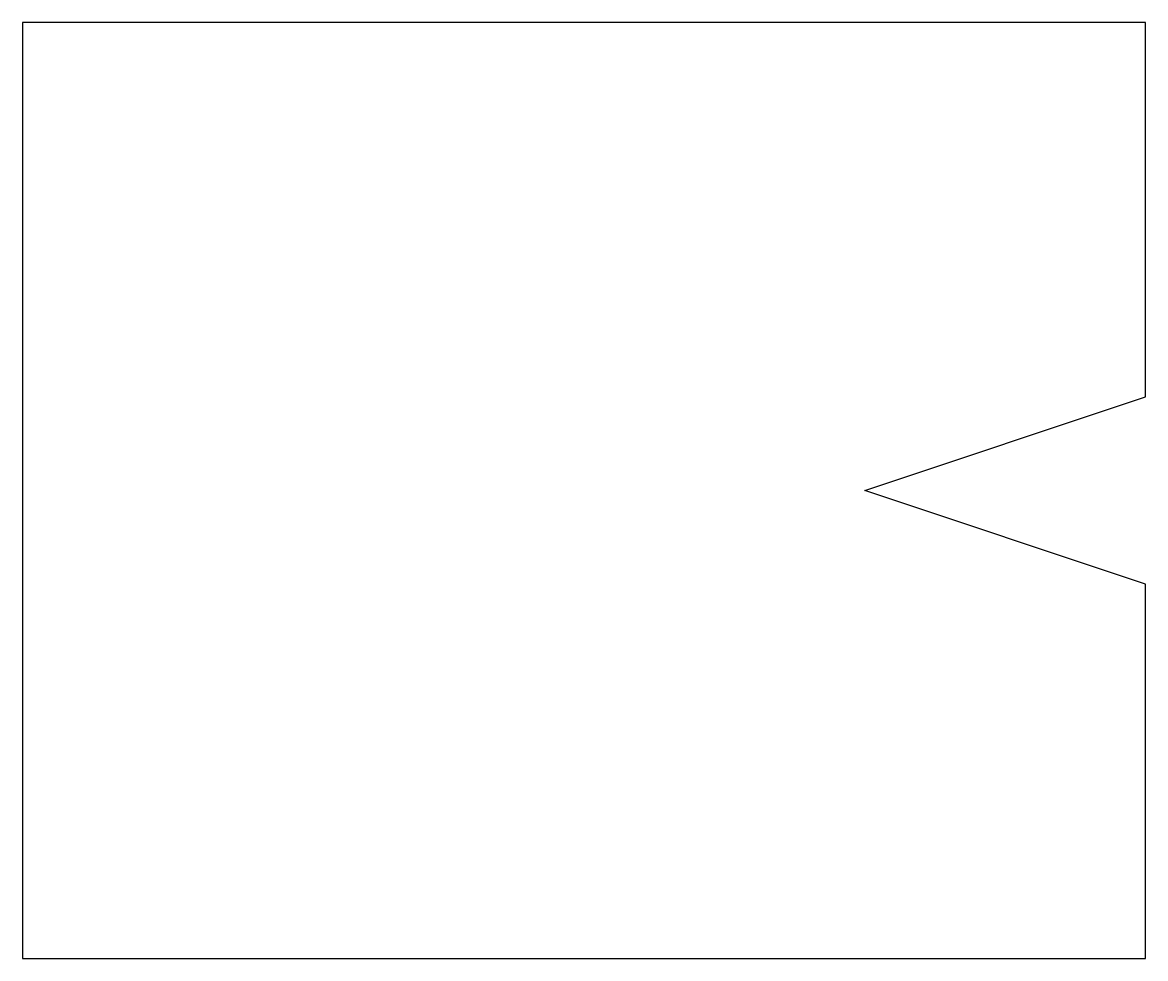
# Model space of a CAD drawing. Header units: millimetres. Extents: x 0 to 120, y 0 to 100.
import ezdxf

# ---------------------------------------------------------------- set-up
doc = ezdxf.new("R2010")
doc.units = ezdxf.units.MM

msp = doc.modelspace()

# ---------------------------------------------------------------- linework, layer by layer
for p, q in [((120, 100), (0, 100)), ((0, 100), (0, 0)), ((120, 60), (120, 100)), ((90, 50), (120, 60)), ((120, 40), (90, 50)), ((120, 0), (120, 40)), ((0, 0), (120, 0))]:
    msp.add_line(p, q)

doc.saveas('drawing.dxf')
